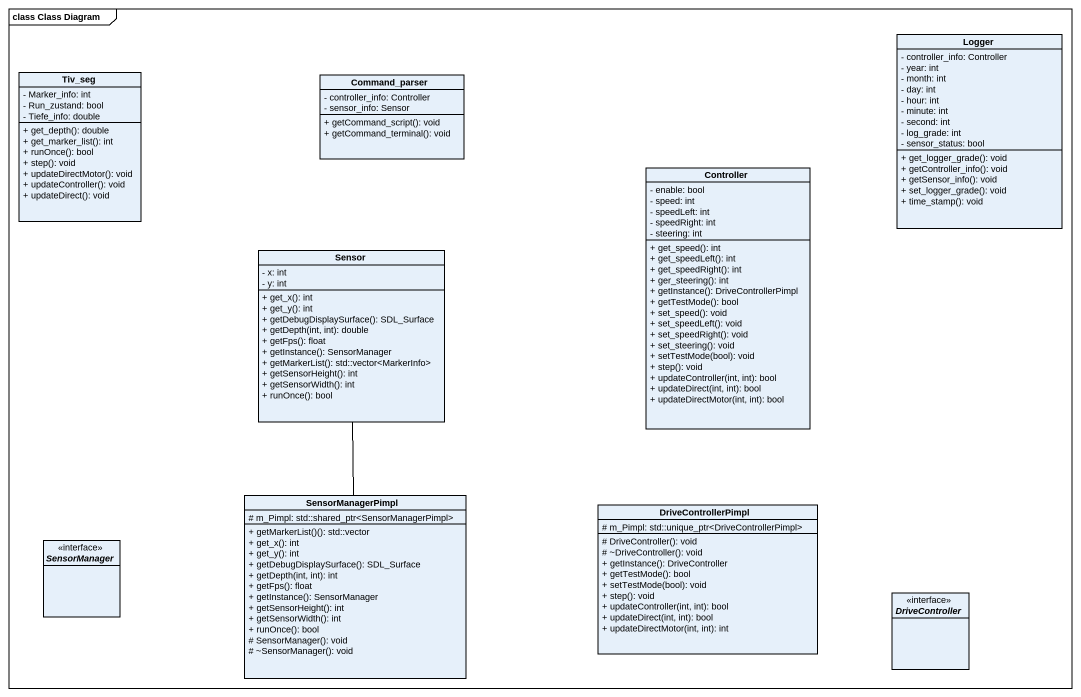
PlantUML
@startuml
mainframe class Class Diagram
hide circle
hide empty members
skinparam classAttributeIconSize 0
class Logger {
  - controller_info: Controller
  - year: int
  - month: int
  - day: int
  - hour: int
  - minute: int
  - second: int
  - log_grade: int
  - sensor_status: bool
  + get_logger_grade(): void
  + getController_info(): void
  + getSensor_info(): void
  + set_logger_grade(): void
  + time_stamp(): void
}
class Tiv_seg {
  - Marker_info: int
  - Run_zustand: bool
  - Tiefe_info: double
  + get_depth(): double
  + get_marker_list(): int
  + runOnce(): bool
  + step(): void
  + updateDirectMotor(): void
  + updateController(): void
  + updateDirect(): void
}
class Command_parser {
  - controller_info: Controller
  - sensor_info: Sensor
  + getCommand_script(): void
  + getCommand_terminal(): void
}
class Controller {
  - enable: bool
  - speed: int
  - speedLeft: int
  - speedRight: int
  - steering: int
  + get_speed(): int
  + get_speedLeft(): int
  + get_speedRight(): int
  + ger_steering(): int
  + getInstance(): DriveControllerPimpl
  + getTestMode(): bool
  + set_speed(): void
  + set_speedLeft(): void
  + set_speedRight(): void
  + set_steering(): void
  + setTestMode(bool): void
  + step(): void
  + updateController(int, int): bool
  + updateDirect(int, int): bool
  + updateDirectMotor(int, int): bool
}
class Sensor {
  - x: int
  - y: int
  + get_x(): int
  + get_y(): int
  + getDebugDisplaySurface(): SDL_Surface
  + getDepth(int, int): double
  + getFps(): float
  + getInstance(): SensorManager
  + getMarkerList(): std::vector<MarkerInfo>
  + getSensorHeight(): int
  + getSensorWidth(): int
  + runOnce(): bool
}
class SensorManagerPimpl {
  # m_Pimpl: std::shared_ptr<SensorManagerPimpl>
  + getMarkerList()(): std::vector
  + get_x(): int
  + get_y(): int
  + getDebugDisplaySurface(): SDL_Surface
  + getDepth(int, int): int
  + getFps(): float
  + getInstance(): SensorManager
  + getSensorHeight(): int
  + getSensorWidth(): int
  + runOnce(): bool
  # SensorManager(): void
  # ~SensorManager(): void
}
class DriveControllerPimpl {
  # m_Pimpl: std::unique_ptr<DriveControllerPimpl>
  # DriveController(): void
  # ~DriveController(): void
  + getInstance(): DriveController
  + getTestMode(): bool
  + setTestMode(bool): void
  + step(): void
  + updateController(int, int): bool
  + updateDirect(int, int): bool
  + updateDirectMotor(int, int): int
}
interface SensorManager
interface DriveController
SensorManagerPimpl -up- Sensor
@enduml
